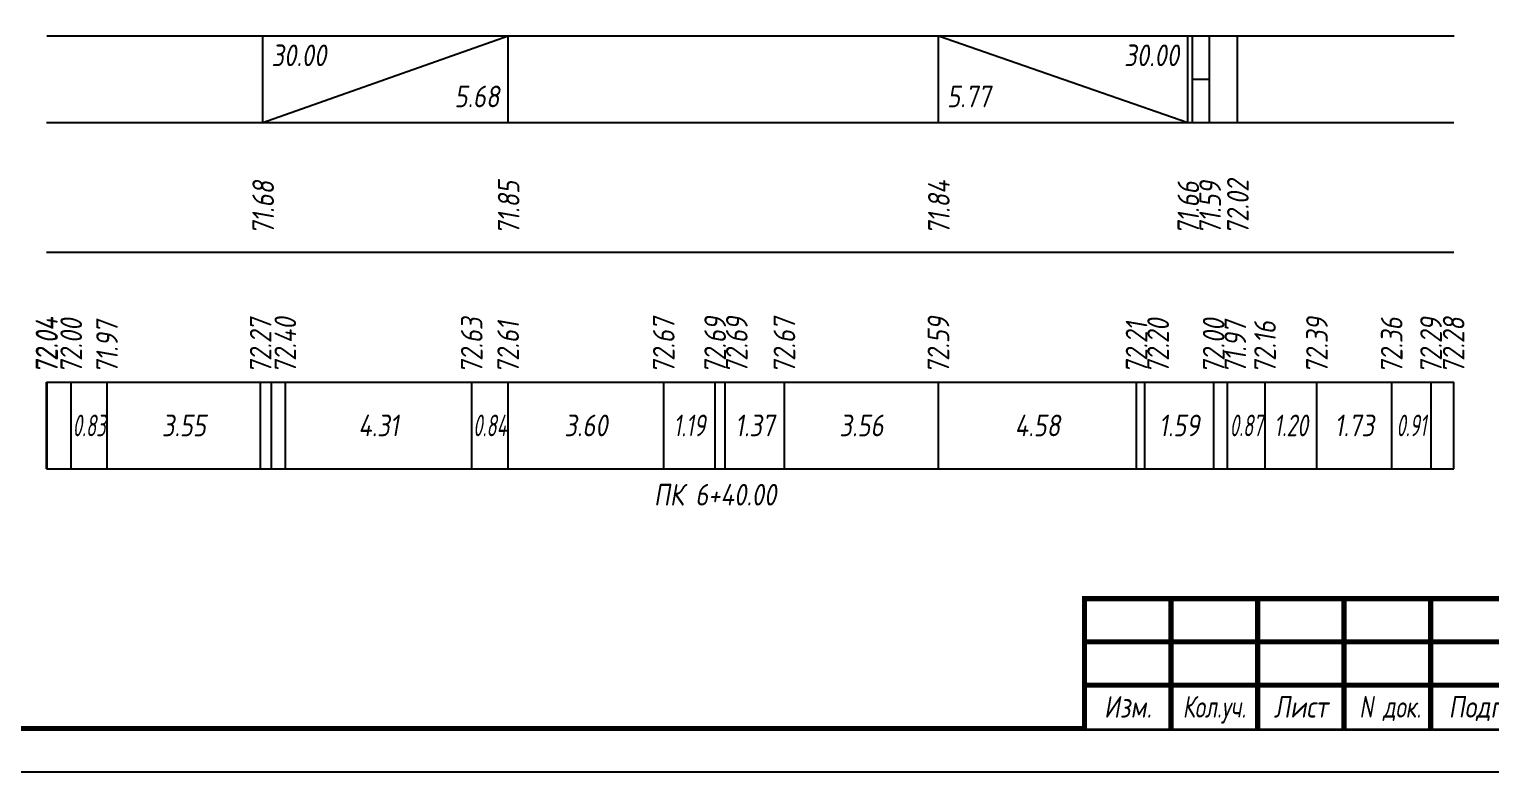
# Model space of a CAD drawing. Extents: x -717 to 1451, y -133302 to 233.
# Drawn here: x 78 to 246.9, y -10195.4 to -10109.7 of the extents above; entities that cross this region are included whole.
import ezdxf
from ezdxf.enums import TextEntityAlignment as Align

# ---------------------------------------------------------------- set-up
doc = ezdxf.new("R2010")
doc.units = 0
for name, color, linetype in [('Зарамочное оформление', 7, 'Continuous'), ('Код_510', 7, 'Continuous'), ('Код_516', 1, 'Continuous'), ('Подписи поперечников', 7, 'Continuous'), ('Таблица', 7, 'Continuous')]:
    doc.layers.add(name, color=color, linetype=linetype)
doc.styles.add('М', font='romand.shx', dxfattribs={"width": 0.8, "oblique": 10, "height": 2.5})

# ---------------------------------------------------------------- blocks, each defined once
blk = doc.blocks.new('Штамп')
at = {"linetype": 'Continuous'}
blk.add_wipeout([(199.95, -411.25), (384.95, -411.25), (384.95, -426.25), (199.95, -426.25)], dxfattribs=at).dxf.layer = 'Зарамочное оформление'
at = {"layer": 'Зарамочное оформление', "linetype": 'Continuous', "lineweight": -3, "const_width": 0.6, "flags": 128}
for points in [[(199.95, -426.25), (199.95, -411.25), (384.95, -411.25)], [(209.95, -411.25), (209.95, -426.25)], [(219.95, -411.25), (219.95, -426.25)], [(229.95, -411.25), (229.95, -426.25)], [(239.95, -411.25), (239.95, -426.25)], [(199.95, -416.25), (264.95, -416.25)], [(199.95, -421.25), (264.95, -421.25)]]:
    blk.add_lwpolyline(points, dxfattribs=at)
at = {"layer": 'Зарамочное оформление', "linetype": 'Continuous', "style": 'М', "oblique": 10}
for s, width, p in [('Изм.', 0.8, (204.95, -423.75)), ('Кол.уч.', 0.7, (214.95, -423.75)), ('Лист', 0.8, (224.95, -423.75)), ('N док.', 0.7, (235.28, -423.75)), ('Подпись', 0.8, (247.45, -423.75))]:
    blk.add_text(s, height=2.5, dxfattribs=dict(at, width=width)).set_placement(p, align=Align.MIDDLE_CENTER)
blk = doc.blocks.new('шифр')
blk.add_blockref('Штамп', (0, -9824))

msp = doc.modelspace()

# ---------------------------------------------------------------- linework, layer by layer
at = {"flags": 128}
msp.add_lwpolyline([(-30.054, -10195.421), (389.946, -10195.421), (389.946, -9898.421), (-30.054, -9898.421)], close=True, dxfattribs=at)
at = {"const_width": 0.6, "flags": 128}
msp.add_lwpolyline([(-10.054, -10190.421), (384.946, -10190.421), (384.946, -9903.421), (-10.054, -9903.421)], close=True, dxfattribs=at)
at = {"layer": 'Код_510'}
for p, q in [((79.946, -10160.421), (79.946, -10150.421)), ((80.013, -10160.421), (80.013, -10150.421)), ((82.81, -10160.421), (82.81, -10150.421)), ((86.949, -10160.421), (86.949, -10150.421)), ((104.706, -10160.421), (104.706, -10150.421)), ((105.946, -10160.421), (105.946, -10150.421)), ((107.559, -10160.421), (107.559, -10150.421)), ((129.105, -10160.421), (129.105, -10150.421)), ((133.321, -10160.421), (133.321, -10150.421)), ((151.306, -10160.421), (151.306, -10150.421)), ((157.246, -10160.421), (157.246, -10150.421)), ((158.402, -10160.421), (158.402, -10150.421)), ((165.253, -10160.421), (165.253, -10150.421)), ((183.056, -10160.421), (183.056, -10150.421)), ((205.961, -10160.421), (205.961, -10150.421)), ((206.907, -10160.421), (206.907, -10150.421)), ((214.88, -10160.421), (214.88, -10150.421)), ((216.462, -10160.421), (216.462, -10150.421)), ((220.812, -10160.421), (220.812, -10150.421)), ((226.814, -10160.421), (226.814, -10150.421)), ((235.454, -10160.421), (235.454, -10150.421)), ((240.002, -10160.421), (240.002, -10150.421)), ((242.62, -10160.421), (242.62, -10150.421))]:
    msp.add_line(p, q, dxfattribs=at)
at = {"layer": 'Код_516'}
for p, q in [((104.946, -10120.421), (104.946, -10110.421)), ((104.946, -10120.421), (133.321, -10110.421)), ((133.321, -10120.421), (133.321, -10110.421)), ((183.056, -10120.421), (183.056, -10110.421)), ((183.056, -10110.421), (211.888, -10120.421)), ((211.888, -10120.421), (211.888, -10110.421)), ((212.412, -10120.421), (212.412, -10110.421)), ((214.412, -10120.421), (214.412, -10110.421)), ((217.62, -10120.421), (217.62, -10110.421)), ((212.412, -10115.421), (214.412, -10115.421))]:
    msp.add_line(p, q, dxfattribs=at)
at = {"layer": 'Таблица'}
for p, q in [((80, -10110.421), (242.674, -10110.421)), ((79.946, -10120.421), (242.62, -10120.421)), ((79.946, -10135.421), (242.62, -10135.421)), ((79.946, -10150.421), (242.62, -10150.421)), ((79.946, -10160.421), (242.62, -10160.421))]:
    msp.add_line(p, q, dxfattribs=at)

# ---------------------------------------------------------------- texts
at = {"layer": 'Код_510', "style": 'М', "oblique": 10, "width": 0.8}
for s, p in [('72.04', (79.946, -10149.421)), ('72.04', (80.013, -10149.421)), ('72.00', (82.81, -10149.421)), ('71.97', (86.949, -10149.421)), ('72.27', (104.706, -10149.421)), ('72.40', (107.559, -10149.421)), ('72.63', (129.105, -10149.421)), ('72.61', (133.321, -10149.421)), ('72.67', (151.306, -10149.421)), ('72.69', (157.246, -10149.421)), ('72.69', (159.746, -10149.421)), ('72.67', (165.253, -10149.421)), ('72.59', (183.056, -10149.421)), ('72.21', (205.961, -10149.421)), ('72.20', (208.461, -10149.421)), ('72.00', (214.88, -10149.421)), ('71.97', (217.38, -10149.421)), ('72.16', (220.812, -10149.421)), ('72.39', (226.814, -10149.421)), ('72.36', (235.454, -10149.421)), ('72.29', (240.002, -10149.421)), ('72.28', (242.62, -10149.421))]:
    msp.add_text(s, height=2.5, rotation=90, dxfattribs=at).set_placement(p, align=Align.MIDDLE_LEFT)
at = {"layer": 'Код_510', "style": 'М', "oblique": 10}
for s, width, p in [('0.83', 0.6, (84.88, -10155.421)), ('3.55', 0.8, (95.828, -10155.421)), ('4.31', 0.8, (118.332, -10155.421)), ('0.84', 0.6, (131.213, -10155.421)), ('3.60', 0.8, (142.314, -10155.421)), ('1.19', 0.7, (154.276, -10155.421)), ('1.37', 0.8, (161.827, -10155.421)), ('3.56', 0.8, (174.154, -10155.421)), ('4.58', 0.8, (194.508, -10155.421)), ('1.59', 0.8, (210.894, -10155.421)), ('0.87', 0.6, (218.637, -10155.421)), ('1.20', 0.7, (223.813, -10155.421)), ('1.73', 0.8, (231.134, -10155.421)), ('0.91', 0.6, (237.728, -10155.421))]:
    msp.add_text(s, height=2.5, dxfattribs=dict(at, width=width)).set_placement(p, align=Align.MIDDLE_CENTER)
at = {"layer": 'Код_516', "style": 'М', "oblique": 10, "width": 0.8}
msp.add_text('30.00', height=2.5, dxfattribs=at).set_placement((105.946, -10111.421), align=Align.TOP_LEFT)
msp.add_text('30.00', height=2.5, dxfattribs=at).set_placement((210.888, -10111.421), align=Align.TOP_RIGHT)
msp.add_text('5.68', height=2.5, dxfattribs=at).set_placement((132.321, -10119.421), align=Align.BOTTOM_RIGHT)
msp.add_text('5.77', height=2.5, dxfattribs=at).set_placement((184.056, -10119.421), align=Align.BOTTOM_LEFT)
for s, p in [('71.68', (105, -10133.371)), ('71.85', (133.376, -10133.371)), ('71.84', (183.11, -10133.371)), ('71.59', (214.467, -10133.371)), ('72.02', (217.674, -10133.371)), ('71.66', (211.942, -10133.371))]:
    msp.add_text(s, height=2.5, rotation=90, dxfattribs=at).set_placement(p, align=Align.MIDDLE_LEFT)
at = {"layer": 'Подписи поперечников', "style": 'М', "oblique": 10, "width": 0.8}
msp.add_text('ПК 6+40.00', height=2.5, dxfattribs=at).set_placement((157.246, -10165.421), align=Align.BOTTOM_CENTER)

# ---------------------------------------------------------------- next in the draw order: block references
msp.add_blockref('шифр', (0, 59.829))

doc.saveas('drawing.dxf')
